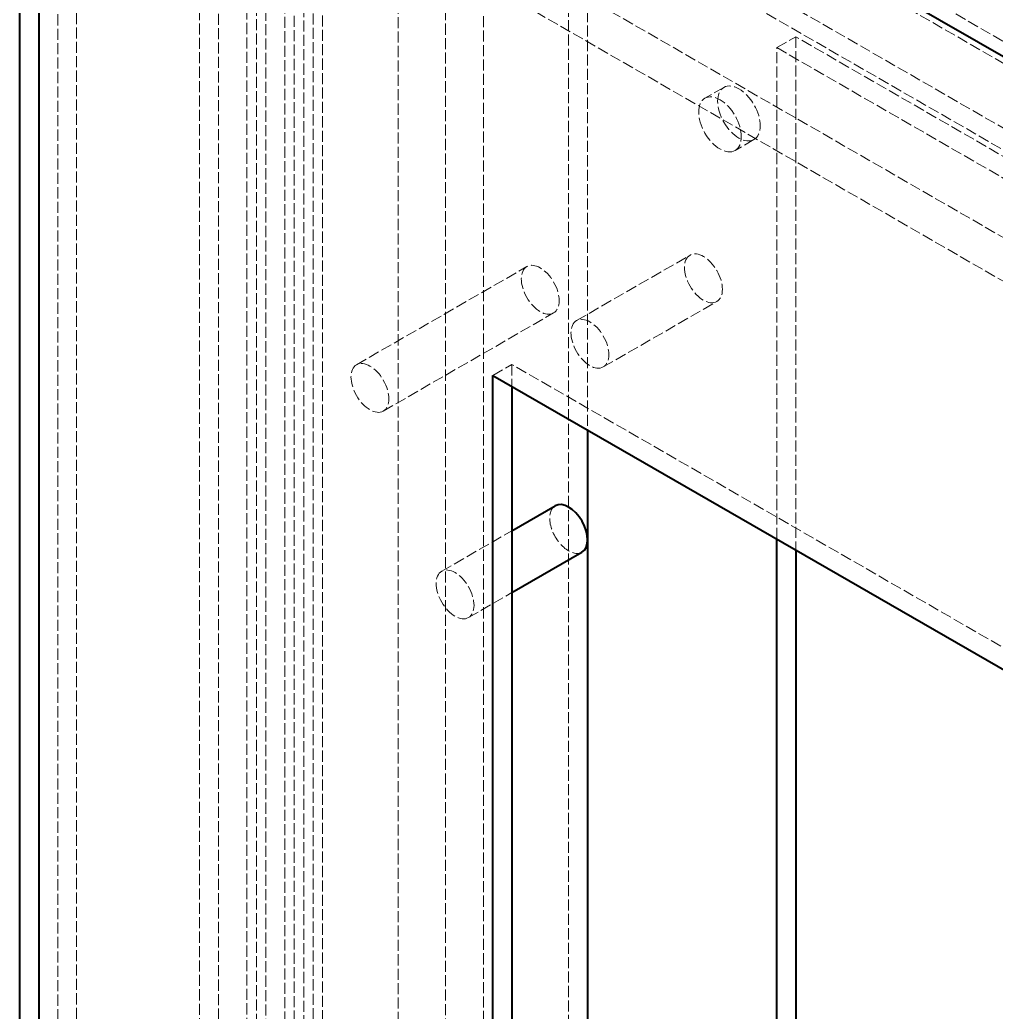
# Model space of a CAD drawing. Header units: millimetres. Extents: x 0 to 2378, y 0 to 1682.
# Drawn here: x 2102.78 to 2131.96, y 1470.17 to 1499.82 of the extents above; entities that cross this region are included whole.
import ezdxf

# ---------------------------------------------------------------- set-up
doc = ezdxf.new("R2010")
doc.units = ezdxf.units.MM
doc.header["$LTSCALE"] = 2
doc.linetypes.add('DASHED', pattern=[0.2067, 0.1654, -0.0413])
doc.layers.add('가려진 것(ISO)', color=2, linetype='DASHED', lineweight=18, true_color=0xffff00)
doc.layers.add('가시적인 것(ISO)', color=3, linetype='Continuous', lineweight=40, true_color=0x00ff00)

msp = doc.modelspace()

# ---------------------------------------------------------------- linework, layer by layer
at = {"layer": '가려진 것(ISO)'}
for p, q in [((2109.8483, 1539.4777), (2109.8483, 1413.9012)), ((2110.9797, 1539.1495), (2110.9797, 1414.5553)), ((2110.1312, 1414.0666), (2110.1312, 1538.6608)), ((2103.9086, 1410.4833), (2103.9086, 1535.0775)), ((2108.7169, 1416.5325), (2108.7169, 1529.354)), ((2115.5052, 1418.8191), (2115.5052, 1528.3705)), ((2116.6365, 1419.4732), (2116.6365, 1527.7164)), ((2111.5454, 1416.5414), (2111.5454, 1524.7846)), ((2111.8282, 1518.9115), (2111.8282, 1451.5456)), ((2104.4743, 1514.6767), (2104.4743, 1447.3108)), ((2191.0242, 1464.8359), (2104.4743, 1514.6767)), ((2109.5655, 1461.9204), (2109.5655, 1507.468)), ((2114.091, 1507.0018), (2186.4987, 1465.305)), ((2113.5253, 1506.6761), (2185.933, 1464.9793)), ((2119.1821, 1455.9755), (2119.1821, 1506.6635)), ((2119.1821, 1506.6635), (2191.5899, 1464.9666)), ((2108.1513, 1506.1805), (2108.1513, 1466.557)), ((2190.4585, 1464.9641), (2119.7478, 1505.6837)), ((2119.7478, 1505.6837), (2119.7478, 1487.5707)), ((2111.2625, 1454.6725), (2111.2625, 1505.3604)), ((2110.6968, 1454.3468), (2110.6968, 1505.0347)), ((2114.091, 1503.7317), (2186.4987, 1462.0348)), ((2114.091, 1502.4261), (2185.3673, 1461.3808)), ((2114.091, 1453.0463), (2114.091, 1502.4261)), ((2125.4047, 1498.9924), (2125.9703, 1499.3182)), ((2172.3566, 1472.6061), (2125.9703, 1499.3182)), ((2125.9703, 1499.3182), (2125.9703, 1483.9874)), ((2125.4047, 1498.9924), (2171.7909, 1472.2804)), ((2125.4047, 1484.3132), (2125.4047, 1498.9924)), ((2123.8242, 1497.8052), (2123.2585, 1497.4794)), ((2124.7224, 1496.2453), (2124.1567, 1495.9196)), ((2119.4193, 1490.8369), (2122.8134, 1492.7914)), ((2112.8432, 1489.5184), (2117.9344, 1492.4502)), ((2120.2177, 1489.4504), (2123.6119, 1491.4049)), ((2113.6416, 1488.1319), (2118.7328, 1491.0637)), ((2116.9194, 1489.1995), (2117.4851, 1489.5253)), ((2117.4851, 1489.5253), (2117.4851, 1488.8738)), ((2164.5784, 1462.406), (2117.4851, 1489.5253)), ((2115.3888, 1483.3474), (2117.4851, 1484.5545)), ((2116.1872, 1481.9608), (2117.4851, 1482.7082))]:
    msp.add_line(p, q, dxfattribs=at)
for centre, major_axis in [((2124.2733, 1497.0253), (0.4491, -0.7799)), ((2123.7076, 1496.6995), (0.4491, -0.7799)), ((2123.2126, 1492.0982), (0.3992, -0.6933)), ((2118.3336, 1491.757), (0.3992, -0.6933)), ((2119.8185, 1490.1436), (0.3992, -0.6933)), ((2113.2424, 1488.8252), (0.3992, -0.6933)), ((2115.788, 1482.6541), (0.3992, -0.6933))]:
    msp.add_ellipse(centre, major_axis=major_axis, ratio=0.5780931, dxfattribs=at)
msp.add_ellipse((2119.1821, 1484.6086), major_axis=(0.3992, -0.6933), ratio=0.5780931, start_param=3.1415926, end_param=6.2831853, dxfattribs=at)
at = {"layer": '가시적인 것(ISO)'}
for p, q in [((2103.3429, 1515.3307), (2103.3429, 1446.6568)), ((2191.0242, 1464.8385), (2103.3429, 1515.3307)), ((2102.7772, 1469.0291), (2102.7772, 1505.9887)), ((2116.9194, 1457.1517), (2116.9194, 1489.1995)), ((2116.9194, 1489.1995), (2164.0127, 1462.0803)), ((2117.4851, 1488.8738), (2117.4851, 1457.4774)), ((2119.7478, 1487.5707), (2119.7478, 1456.3038)), ((2117.4851, 1484.5545), (2118.7829, 1485.3019)), ((2125.4047, 1456.48), (2125.4047, 1484.3132)), ((2117.4851, 1482.7082), (2119.5813, 1483.9154)), ((2125.9703, 1483.9874), (2125.9703, 1456.8057))]:
    msp.add_line(p, q, dxfattribs=at)
msp.add_ellipse((2119.1821, 1484.6086), major_axis=(-0.3992, 0.6933), ratio=0.5780931, start_param=3.1415927, end_param=6.2831853, dxfattribs=at)

doc.saveas('drawing.dxf')
